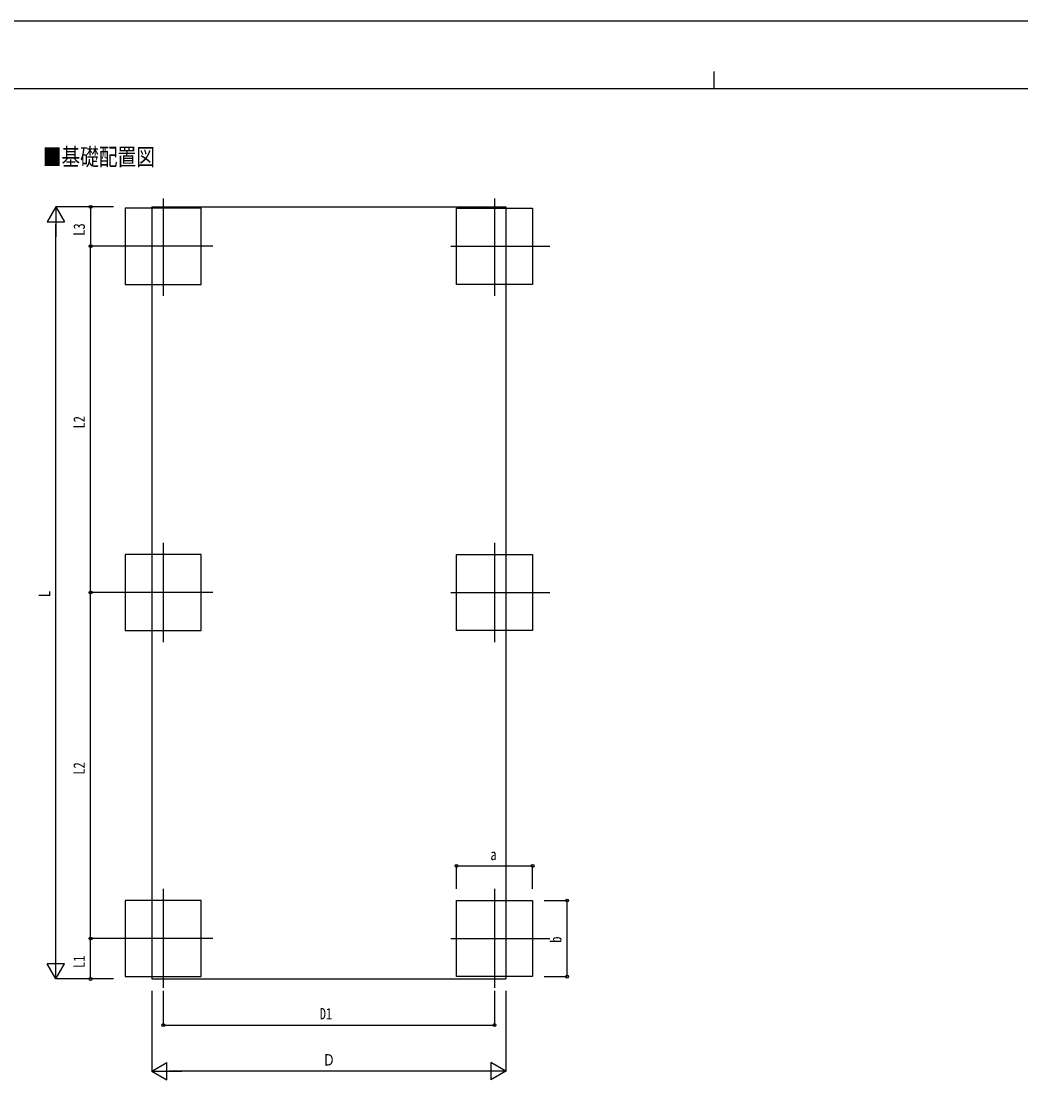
# Model space of a CAD drawing. Units: millimetres, scale not verified. Extents: x -12615 to 12615, y -8910 to 8910.
# Drawn here: x -6020 to 2648, y -290 to 8910 of the extents above; entities that cross this region are included whole.
import ezdxf
from ezdxf.enums import TextEntityAlignment as Align

# ---------------------------------------------------------------- set-up
doc = ezdxf.new("R2010")
doc.units = ezdxf.units.MM
doc.header["$LTSCALE"] = 40
for name, color, linetype in [('0-2_USER1', 3, 'Continuous'), ('0-4_YKK_12', 2, 'Continuous'), ('0-6_YKK_A1', 4, 'Continuous'), ('0-7_YKK_D', 6, 'Continuous'), ('0-8_YKK_ZWAK', 7, 'Continuous')]:
    doc.layers.add(name, color=color, linetype=linetype)
doc.styles.add('ＭＳ ゴシック', font='')
doc.styles.get('ＭＳ ゴシック').set_extended_font_data('MS Gothic')

msp = doc.modelspace()

# ---------------------------------------------------------------- linework, layer by layer
at = {"layer": '0-4_YKK_12'}
for p, q in [((-4788.67, 7375.02), (-4788.67, 6529.63)), ((-1915.67, 7375.02), (-1915.67, 6529.63)), ((-4358.67, 6959.63), (-5218.67, 6959.63)), ((-2295.67, 6959.63), (-1435.67, 6959.63)), ((-4788.67, 4389.63), (-4788.67, 3529.63)), ((-1915.67, 4389.63), (-1915.67, 3529.63)), ((-4358.67, 3959.63), (-5218.67, 3959.63)), ((-2295.67, 3959.63), (-1435.67, 3959.63)), ((-4788.67, 1389.63), (-4788.67, 533.36)), ((-1915.67, 1389.63), (-1915.67, 533.36)), ((-4358.67, 959.63), (-5218.67, 959.63)), ((-2295.67, 959.63), (-1435.67, 959.63))]:
    msp.add_line(p, q, dxfattribs=at)
at = {"layer": '0-6_YKK_A1'}
for p, q in [((-4887.17, 7300.63), (-4887.17, 609.63)), ((-4887.17, 609.63), (-1817.17, 609.63))]:
    msp.add_line(p, q, dxfattribs=at)
for points in [[(-4458.67, 6629.63), (-4458.67, 7289.63), (-5118.67, 7289.63), (-5118.67, 6629.63)], [(-2245.67, 6629.63), (-2245.67, 7289.63), (-1585.67, 7289.63), (-1585.67, 6629.63)], [(-4458.67, 3629.63), (-4458.67, 4289.63), (-5118.67, 4289.63), (-5118.67, 3629.63)], [(-2245.67, 3629.63), (-2245.67, 4289.63), (-1585.67, 4289.63), (-1585.67, 3629.63)], [(-4458.67, 629.63), (-4458.67, 1289.63), (-5118.67, 1289.63), (-5118.67, 629.63)], [(-2245.67, 629.63), (-2245.67, 1289.63), (-1585.67, 1289.63), (-1585.67, 629.63)]]:
    msp.add_lwpolyline(points, close=True, dxfattribs=at)
msp.add_lwpolyline([(-4887.17, 7300.63), (-1817.17, 7300.63), (-1817.17, 609.63)], dxfattribs=at)
at = {"layer": '0-7_YKK_D'}
for p, q in [((-5718.67, 7300.63), (-5793.67, 7170.73)), ((-5218.67, 7300.63), (-5719.67, 7300.63)), ((-5718.67, 7300.63), (-5643.67, 7170.73)), ((-5718.67, 7300.63), (-5718.67, 7040.82)), ((-5218.67, 7300.63), (-5419.67, 7300.63)), ((-5418.67, 7300.63), (-5418.67, 6959.63)), ((-5793.67, 7170.73), (-5643.67, 7170.73)), ((-5718.67, 759.63), (-5718.67, 7150.63)), ((-5218.67, 6959.63), (-5419.67, 6959.63)), ((-5219.67, 6959.63), (-5419.67, 6959.63)), ((-5418.67, 3959.63), (-5418.67, 6959.63)), ((-5219.67, 3959.63), (-5419.67, 3959.63)), ((-5219.67, 3959.63), (-5419.67, 3959.63)), ((-5418.67, 959.63), (-5418.67, 3959.63)), ((-2245.67, 1389.63), (-2245.67, 1590.63)), ((-2245.67, 1589.63), (-1585.67, 1589.63)), ((-1585.67, 1389.63), (-1585.67, 1590.63)), ((-1485.67, 1289.63), (-1284.67, 1289.63)), ((-1285.67, 629.63), (-1285.67, 1289.63)), ((-5218.67, 959.63), (-5419.67, 959.63)), ((-5218.67, 959.63), (-5419.67, 959.63)), ((-5418.67, 609.63), (-5418.67, 959.63)), ((-5718.67, 609.63), (-5718.67, 869.44)), ((-5718.67, 609.63), (-5793.67, 739.54)), ((-5643.67, 739.54), (-5793.67, 739.54)), ((-5718.67, 609.63), (-5643.67, 739.54)), ((-5218.67, 609.63), (-5719.67, 609.63)), ((-5218.67, 609.63), (-5419.67, 609.63)), ((-1485.67, 629.63), (-1284.67, 629.63)), ((-4887.17, 506.17), (-4887.17, -191.37)), ((-4788.67, 506.17), (-4788.67, 208.63)), ((-1915.67, 506.17), (-1915.67, 208.63)), ((-1817.17, 506.17), (-1817.17, -191.37)), ((-4788.67, 209.63), (-1915.67, 209.63)), ((-4887.17, -190.37), (-4757.27, -115.37)), ((-4757.27, -265.37), (-4757.27, -115.37)), ((-1817.17, -190.37), (-1947.08, -115.37)), ((-1947.08, -115.37), (-1947.08, -265.37)), ((-4887.17, -190.37), (-4757.27, -265.37)), ((-4887.17, -190.37), (-4627.37, -190.37)), ((-1967.17, -190.37), (-4737.17, -190.37)), ((-1817.17, -190.37), (-2076.98, -190.37)), ((-1817.17, -190.37), (-1947.08, -265.37))]:
    msp.add_line(p, q, dxfattribs=at)
for centre in [(-5418.67, 7300.63), (-5418.67, 6959.63), (-5418.67, 6959.63), (-5418.67, 3959.63), (-5418.67, 3959.63), (-2245.67, 1589.63), (-1585.67, 1589.63), (-1285.67, 1289.63), (-5418.67, 959.63), (-5418.67, 959.63), (-5418.67, 609.63), (-1285.67, 629.63), (-4788.67, 209.63), (-1915.67, 209.63)]:
    msp.add_circle(centre, 12.75, dxfattribs=at)
at = {"layer": '0-8_YKK_ZWAK'}
for p, q in [((-14.94, 8475), (-14.94, 8325)), ((11685.06, 8325), (-11714.94, 8325))]:
    msp.add_line(p, q, dxfattribs=at)
msp.add_lwpolyline([(-12615, -8910), (12615, -8910), (12615, 8910), (-12615, 8910)], close=True, dxfattribs=at)

# ---------------------------------------------------------------- texts
at = {"layer": '0-2_USER1', "style": 'ＭＳ ゴシック', "width": 0.8}
msp.add_text('■基礎配置図', height=148.5, dxfattribs=at).set_placement((-5833.07, 7615.91), align=Align.BOTTOM_LEFT)
at = {"layer": '0-7_YKK_D', "style": 'ＭＳ ゴシック', "width": 0.8}
for s, p in [('L3', (-5438.67, 7050.93)), ('L2', (-5438.67, 5380.43)), ('L', (-5738.67, 3919.13)), ('L2', (-5438.67, 2380.43)), ('b', (-1305.67, 923.63)), ('L1', (-5438.67, 705.43))]:
    msp.add_text(s, height=98.97, rotation=90, dxfattribs=at).set_placement(p, align=Align.BOTTOM_LEFT)
for s, p in [('a', (-1951.67, 1609.63)), ('D1', (-3431.37, 229.63)), ('Ｄ', (-3406.17, -170.37))]:
    msp.add_text(s, height=98.97, dxfattribs=at).set_placement(p, align=Align.BOTTOM_LEFT)

doc.saveas('drawing.dxf')
